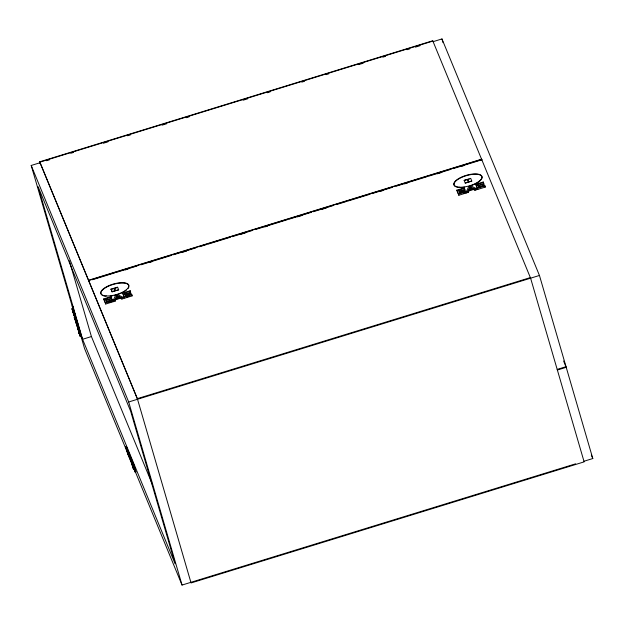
<?xml version="1.0" encoding="UTF-8"?>
<svg xmlns="http://www.w3.org/2000/svg" width="624" height="624" viewBox="0 0 624 624"><rect width="100%" height="100%" fill="white"/><g stroke="black" fill="none" stroke-linecap="round" stroke-linejoin="round"><path stroke-width="0.94" d="M115.198 301.096L114.855 299.933L115.479 298.498L120.011 297.102L121.547 297.874L123.209 297.359L123.552 298.522L121.883 299.036L120.354 298.264L115.814 299.66L115.198 301.096L113.599 301.587L113.264 300.425L115.635 295.238L117.577 294.645L123.209 297.359M468.304 192.325L467.969 191.162L468.593 189.727L473.125 188.331L474.653 189.103L476.323 188.596L476.658 189.758L474.997 190.265L473.46 189.493L468.928 190.889L468.304 192.325L466.713 192.816L466.378 191.654L468.749 186.475L470.691 185.874L476.323 188.596M116.789 295.487L115.729 297.913L119.387 296.79L116.789 295.487L117.125 296.65L116.423 298.272M469.903 186.724L468.842 189.15L472.501 188.019L469.903 186.724L470.239 187.886L469.537 189.501M40.217 163.706L39.671 161.842L432.744 40.763L530.603 278.179M73.117 309.309L31.2 165.461L40.045 162.739L39.866 162.131L432.939 41.051L433.118 41.66L441.964 38.938L539.448 275.457L566.038 366.694L557.193 369.416M46.566 160.727L49.358 159.869M70.785 153.27L73.577 152.412M103.381 143.231L108.038 141.796M127.6 135.767L130.393 134.909M162.068 125.151L166.725 123.716M186.28 117.694L189.08 116.836M243.103 100.191L247.759 98.756M267.322 92.734L270.114 91.868M301.782 82.118L304.574 81.253M326.001 74.654L328.793 73.796M358.605 64.615L363.262 63.18M382.816 57.158L385.616 56.293M407.035 49.694L409.828 48.836M415.42 47.112L420.077 45.677M39.866 162.131L88.561 280.27L481.634 159.19L481.814 159.806L452.938 168.698M92.461 279.731L114.816 272.844M116.68 272.275L137.171 265.957M140.899 264.81L171.639 255.341M173.503 254.771L195.858 247.884M199.579 246.737L206.099 244.725M207.964 244.156L230.318 237.268M232.183 236.691L252.673 230.381M256.402 229.234L287.134 219.765M288.998 219.196L311.353 212.308M313.217 211.731L333.707 205.421M337.436 204.274L345.821 201.692M347.685 201.115L370.04 194.236M371.896 193.658L392.395 187.348M396.115 186.202L426.855 176.732M428.719 176.155L451.074 169.268M125.167 269.927L127.959 269.069M149.378 262.47L152.178 261.612M181.982 252.424L186.638 250.996M240.661 234.351L245.318 232.916M264.88 226.894L267.673 226.028M297.484 216.848L302.141 215.413M321.703 209.391L326.36 207.956M380.383 191.318L383.175 190.453M404.602 183.854L407.394 182.996M437.198 173.815L441.854 172.38M461.417 166.351L464.209 165.493M111.041 289.138L117.593 287.126L118.669 289.825L112.117 291.845L111.041 289.138L112.117 291.845M464.155 180.375L470.707 178.355L471.783 181.061L465.231 183.074L464.155 180.375L469.154 179.166M111.953 289.193L116.867 287.68M112.031 291.541L118.669 289.825M73.312 309.761L73.531 310.534L72.446 305.768L82.079 338.075L81.011 336.383L79.802 332.069L80.496 334.269L80.192 332.982L79.256 333.271L79.568 334.558L78.866 332.358L79.825 335.377L80.925 335.494L79.989 335.782L80.153 336.344L81.089 336.055M72.119 305.869L73.187 307.562M106.174 300.425L106.509 301.595L111.953 299.918L111.618 298.756L106.174 300.425L106.774 301.899L112.616 300.097L113.147 301.727L105.729 304.013L104.099 300.058L103.763 298.896L111.181 296.611L111.376 297.079L105.534 298.88L105.869 300.043L111.712 298.241L111.181 296.611M125.112 294.59L125.455 295.753L130.9 294.076L130.361 292.453L130.556 292.913L125.112 294.59L125.72 296.057L131.563 294.263L132.093 295.893L124.675 298.178L123.045 294.224L122.702 293.062L130.127 290.776L130.658 292.406L124.816 294.208L124.472 293.046L130.315 291.244M459.623 192.824L465.067 191.147L464.529 189.517L464.724 189.985L459.28 191.662L459.888 193.128L465.73 191.326L466.261 192.956L458.843 195.242L457.213 191.295L456.869 190.133L464.295 187.847L464.482 188.315L458.64 190.109L458.983 191.272L464.825 189.478L464.295 187.847M478.226 185.827L478.561 186.989L484.006 185.312L483.67 184.15L478.226 185.827L478.826 187.294L484.669 185.492L485.199 187.122L477.781 189.407L476.159 185.461L475.816 184.298L483.233 182.013L483.764 183.643L477.922 185.437L477.586 184.275L483.428 182.481M73.351 309.613L74.1 312.109L73.164 312.398L72.002 308.779L72.938 308.498L73.133 309.137M126.165 295.012L130.705 293.615L130.9 294.076M460.333 192.075L463.055 191.24M73.819 314.597L72.946 312.031L73.882 311.743L74.646 313.95M73.96 311.657L73.094 312.226L72.501 310.268M116.984 298.795L119.73 297.952M469.186 190.312L471.923 189.462M103.763 298.896L105.394 302.851L112.811 300.565L112.616 300.097M113.264 300.425L114.855 299.933M122.702 293.062L124.332 297.016L131.75 294.731M456.869 190.133L458.5 194.08L465.917 191.794L465.73 191.326M466.378 191.654L467.969 191.162M475.816 184.298L477.446 188.245L484.864 185.96M108.787 302.546L111.29 301.774M126.89 296.969L129.394 296.197M463.562 193.261L466.066 192.488L466.261 192.956M73.835 315.081L74.131 315.791L73.671 314.519L73.835 315.081L74.771 314.792M74.318 316.368C76.487 315.494 72.439 317.187 75.083 318.934L76.011 318.646L75.598 317.632L74.662 317.912L74.498 317.359L75.083 318.934M74.864 318.256L75.8 317.967L75.434 317.07M75.644 321.071L76.58 320.791L75.855 318.458L76.073 319.207M76.947 321.844L76.011 322.132L75.847 321.571L76.783 321.282L75.691 321.188L74.919 318.716L75.59 321.11M76.393 323.45L77.329 323.162L76.939 322.078L77.173 322.631L76.245 322.92L76.393 323.45L76.011 322.397L76.963 325.408M76.651 324.644L76.495 324.106L77.509 324.012L77.899 325.12L76.877 325.424L77.353 326.719L78.281 326.43L77.813 325.135L78.125 325.9L77.197 326.188L77.353 326.719M77.743 324.589L76.814 324.87L77.033 325.954M78.46 327.358L78.242 326.516L79.006 328.981L78.07 329.261L77.696 328.341L78.624 328.052L79.217 329.644L78.289 329.932L77.477 327.413L78.289 329.932M78.78 328.435L77.852 328.715L77.696 328.208M77.844 328.871L78.827 328.536L78.608 327.616M78.117 329.371L79.076 329.152L78.14 329.433M79.56 330.845L78.624 331.133L78.905 332.327L78.265 330.119L78.655 331.211L79.56 330.845L79.786 331.594M79.069 333.037L80.083 332.693L79.513 330.736L78.577 331.024L79.162 333.005L78.788 331.859M80.66 334.776L79.724 335.065L79.474 334.004L80.402 333.715L80.753 335.088M79.763 335.236L80.699 334.948M81.011 336.383L80.262 332.584M82.579 339.277L175.126 563.815L130.666 411.247L38.119 186.709L82.579 339.277L91.416 336.554L152.498 484.747M137.35 398.65L530.423 277.571L584.134 461.869L191.061 582.949L137.35 398.65L88.663 280.511L481.736 159.432L481.907 160.04M31.2 165.461L128.684 401.981L539.448 275.457M125.603 446.573L126.259 446.371L133.669 464.342L135.892 471.97L135.236 472.173L127.826 454.202L125.603 446.573L133.013 464.545L135.236 472.173M127.826 454.202L128.482 453.999M133.013 464.545L133.669 464.342M557.372 370.024L566.21 367.302L592.8 458.539L583.955 461.261M133.848 468.148L182.036 585.062L575.632 463.827M470.239 187.886L471.97 188.752M117.125 296.65L118.864 297.515M79.373 330.424L79.193 329.839L79.435 330.392L78.507 330.681L78.655 331.211M75.028 315.432L74.708 314.192M563.62 361.007L566.21 367.302M483.764 183.643L483.233 182.013M485.199 187.122L484.669 185.492M483.67 184.15L483.475 183.682L484.006 185.312M591.318 454.943L592.8 458.539M477.586 184.275L478.031 185.359M464.63 189.01L464.825 189.478M464.872 190.679L465.067 191.147M458.64 190.109L459.092 191.194M130.658 292.406L130.127 290.776M132.093 295.893L131.563 294.263M124.472 293.046L124.925 294.13M111.517 297.773L111.712 298.241M112.96 301.259L113.147 301.727M111.618 298.756L111.423 298.288L111.953 299.918M105.534 298.88L105.979 299.965M39.671 161.842L137.53 399.259M74.607 314.231L74.896 314.894M72.002 308.779L72.712 311.103L72.602 310.69M72.946 312.031L73.694 314.231M75.473 320.666L76.011 322.132M80.153 336.344L79.568 334.768L79.732 335.322M133.669 466.58L135.892 471.97M132.74 465.449L84.552 348.543L80.2 333.598M74.303 312.944L74.755 314.309M73.25 309.231L73.624 310.448M133.396 466.908L134.074 468.842L132.694 464.459M75.247 319.738L75.114 319.348L75.34 320.206M80.005 332.748L80.465 334.214M77.462 323.903L77.181 322.928M76.534 324.191L76.206 323.131M77.891 328.825L77.75 328.364M77.509 324.012L77.142 322.842M77.743 328.076L77.321 326.82L77.821 328.341M75.231 319.636L75.551 320.713M76.237 319.628L76.378 320.096M78.718 331.469L79.022 332.444L78.866 331.952M78.71 327.943L79.053 329.082M78.741 331.757L78.523 331.009M78.562 331.196L78.725 331.75M441.964 38.938L443.048 42.666M477.446 188.245L477.781 189.407M474.653 189.103L474.997 190.265M471.783 181.061L465.231 183.074M473.125 188.331L473.46 189.493M468.593 189.727L468.928 190.889M458.5 194.08L458.843 195.242M124.332 297.016L124.675 298.178M121.547 297.874L121.883 299.036M120.011 297.102L120.354 298.264M115.479 298.498L115.814 299.66M105.394 302.851L105.729 304.013M128.684 401.981L182.036 585.062M88.561 280.27L88.834 281.12M126.259 446.371L127.741 451.456M69.326 260.738L91.416 336.554M72.446 305.768L73.796 310.393M74.607 313.162L75.145 315.011M75.949 317.788L78.109 325.182M72.86 307.663L81.752 338.177M74.279 313.264L75.894 318.817M76.463 320.408L76.627 320.9M76.705 321.586L77.243 323.435M78.047 326.212L79.396 330.837L78.835 328.926M74.482 313.981L75.301 316.781M75.839 318.653L77.204 323.326M79.256 333.271L79.474 334.004M73.694 310.729L73.874 311.368M73.772 314.48L73.999 315.221L73.843 314.738M77.891 328.606L78.07 329.261M73.18 309.34L72.938 308.498M73.312 309.59L73.531 310.315M79.95 332.155L80.098 332.709M128.895 286.814A14.578 5.483 -16.2 0 1 128.006 288.467M126.227 290.207A14.578 5.483 -16.2 0 1 120.533 293.444M119.683 293.795A14.578 5.483 -16.2 0 1 117 294.731M116.087 294.996A14.578 5.483 -16.2 0 1 114.239 295.464M112.421 295.838A14.578 5.483 -16.2 0 1 110.62 296.096M105.589 296.197A14.578 5.483 -16.2 0 1 102.001 295.097M100.979 293.92A14.578 5.483 -16.2 0 1 112.804 284.544A14.578 5.483 -16.2 0 1 128.825 285.347M456.284 186.911A14.578 5.483 -16.2 0 1 460.66 177.848A14.578 5.483 -16.2 0 1 480.277 175.048A14.578 5.483 -16.2 0 1 474.474 184.314M473.639 184.681A14.578 5.483 -16.2 0 1 471.011 185.671M464.623 187.216A14.578 5.483 -16.2 0 1 457.01 187.13M132.038 464.482L133.419 469.045L132.038 464.482M114.894 288.631L114.239 288.834L114.73 290.027L115.385 289.825L114.894 288.631M468.008 179.86L467.353 180.063L467.844 181.264L468.499 181.061L468.008 179.86M73.008 308.654L72.072 308.942L73.016 308.701M106.454 295.963A14.578 5.483 -16.2 0 0 128.801 286.51A14.578 5.483 -16.2 0 0 109.184 285.519A14.578 5.483 -16.2 0 0 106.454 295.963M459.56 187.2A14.578 5.483 -16.2 0 0 481.915 177.739A14.578 5.483 -16.2 0 0 462.29 176.756A14.578 5.483 -16.2 0 0 459.56 187.2"/></g></svg>
